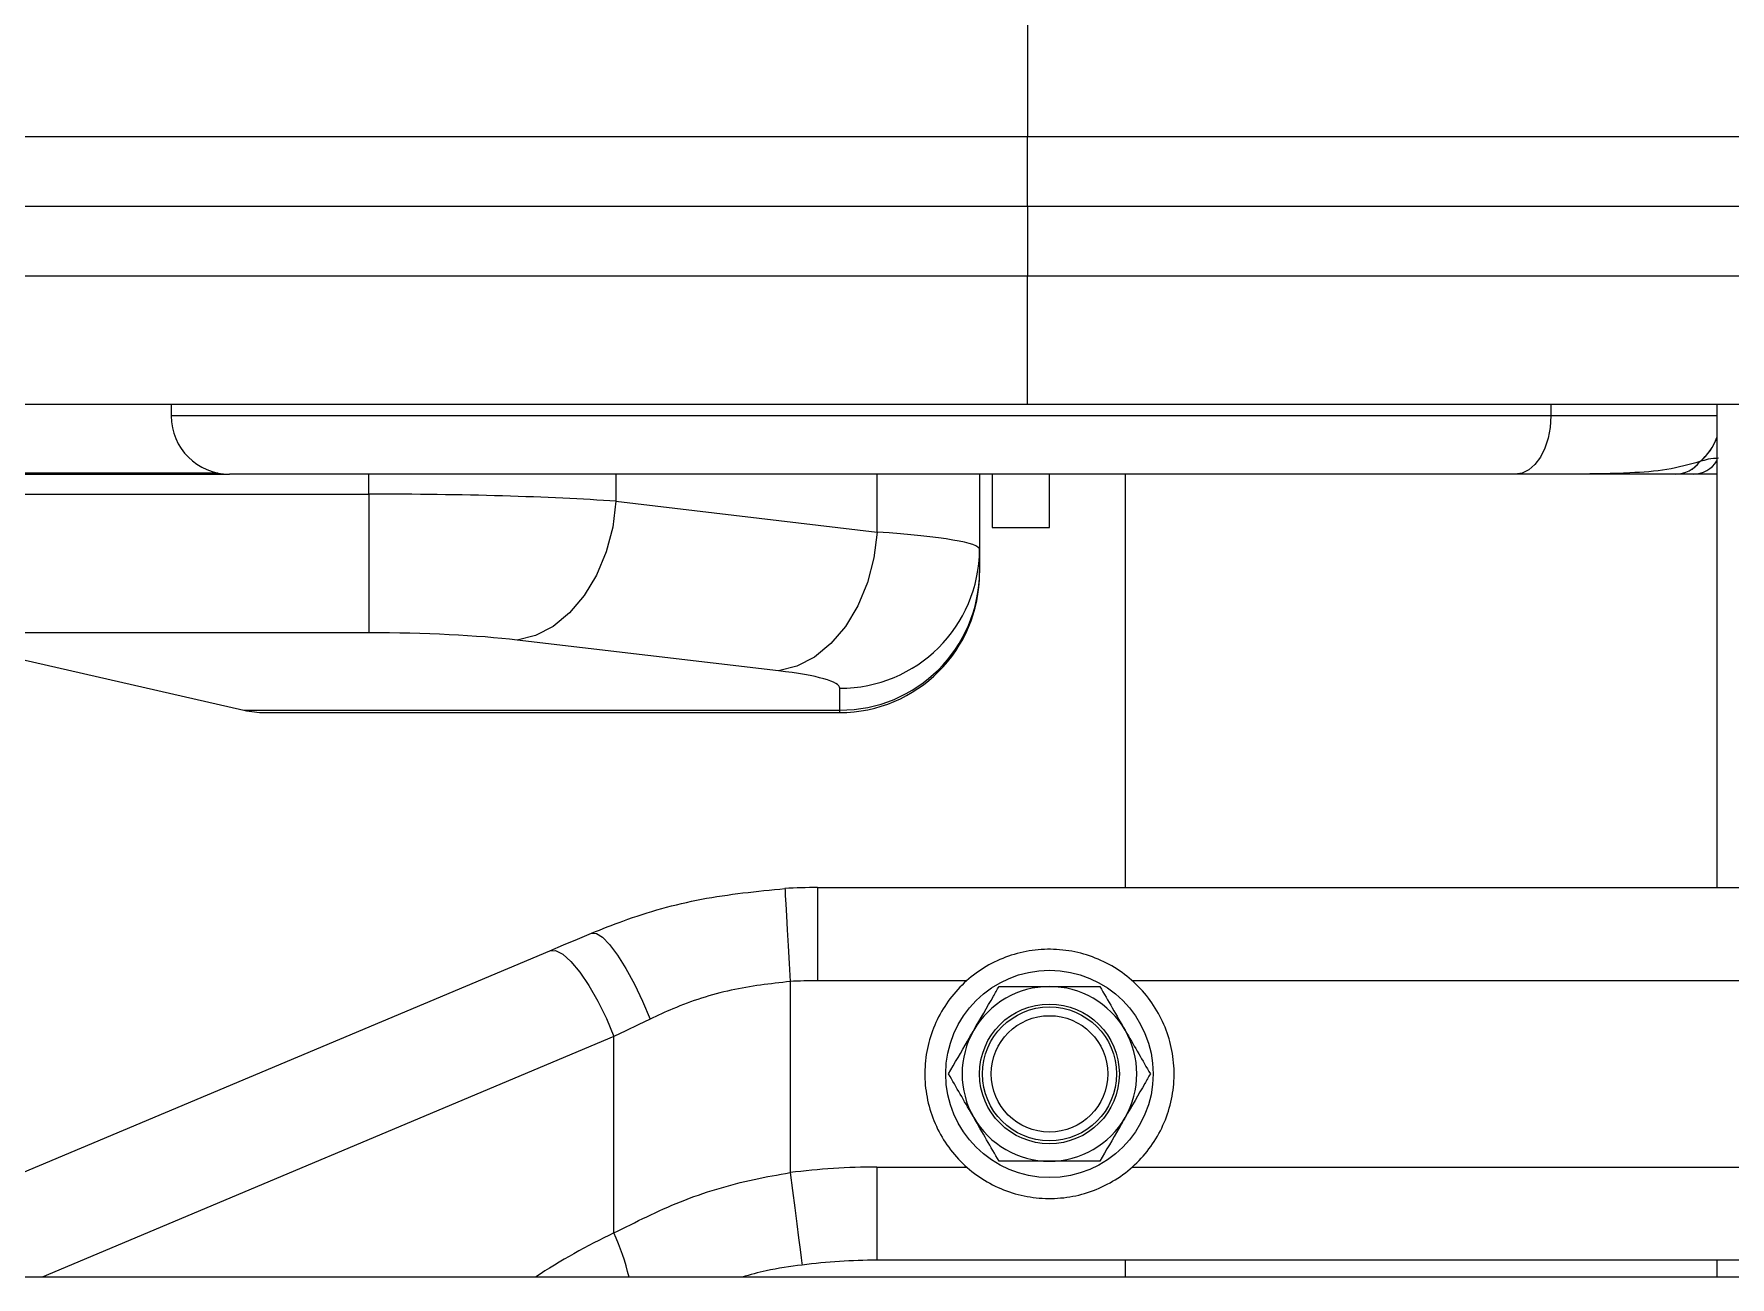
# Model space of a CAD drawing. Header units: inches. Extents: x -1851 to 6314, y -1304 to 4687.
# Drawn here: x -17.37 to -11.64, y 1646.8 to 1651 of the extents above; entities that cross this region are included whole.
import ezdxf

# ---------------------------------------------------------------- set-up
doc = ezdxf.new("R2010")
doc.units = ezdxf.units.IN
doc.header["$MEASUREMENT"] = 0

# ---------------------------------------------------------------- blocks, each defined once
blk = doc.blocks.new('2.4.20_8_Plan View')
at = {"color": 7, "linetype": 'Continuous', "lineweight": 25}
for p, q in [((-0.09194946289062145, -1.149999976158142), (-0.09194946289062145, 1.149999976158142)), ((9.323470592498765, -1.149999976158171), (9.323470592498765, 1.149999976158114)), ((-0.02300024032592418, 0.1837557703256607), (-0.02300024032592418, 0.1403800994157791)), ((9.392419815063462, 0.1837557703256607), (9.392419815063462, 0.1403800994157791)), ((-0.01700019836425781, 0.07188010960817337), (-0.01700019836425781, 0.1743337363004684)), ((-0.006000041961666369, 0.07188010960817337), (-0.006000041961666369, 0.1743337363004684)), ((0.005999565124511719, 0.1743337363004684), (0.005999565124511719, 0.07188010960817337)), ((9.398419857025132, 0.07188010960817337), (9.398419857025132, 0.1743337363004684)), ((9.40942001342772, 0.07188010960817337), (9.40942001342772, 0.1743337363004684)), ((9.421419620513902, 0.1743337363004684), (9.421419620513902, 0.07188010960817337)), ((-0.02470684051513317, 0.1710000038146973), (-0.02470684051513317, 0.1284264028072357)), ((9.390713214874253, 0.1710000038146973), (9.390713214874253, 0.1284264028072357)), ((-0.03662443161010387, 0.1681241095066071), (-0.04326057434081676, 0.1391497254371643)), ((-0.03662443161010387, 0.1284264028072357), (-0.03662443161010387, 0.1681241095066071)), ((0, 0.07188010960817337), (0, 0.1683944016695023)), ((9.378795623779283, 0.1681241095066071), (9.37215948104857, 0.1391497254371643)), ((9.378795623779283, 0.1284264028072357), (9.378795623779283, 0.1681241095066071)), ((9.41542005538939, 0.07188010960817337), (9.41542005538939, 0.1683944016695023)), ((-0.08508777618408203, 0.1632003933191299), (-0.0639271736144984, 0.1128998398780823)), ((9.330332279205308, 0.1632003933191299), (9.351492881774888, 0.1128998398780823)), ((-0.01700019836425781, 0.1453801095485687), (-0.01800012588500621, 0.1453801095485687)), ((9.398419857025132, 0.1453801095485687), (9.39741992950438, 0.1453801095485687)), ((-0.02300024032592418, 0.03002114966511726), (-0.02300024032592418, 0.1403800994157791)), ((9.392419815063462, 0.03002114966511726), (9.392419815063462, 0.1403800994157791)), ((-0.04326057434081676, 0.1391497254371643), (-0.04326057434081676, 0.08799999952316284)), ((9.37215948104857, 0.1391497254371643), (9.37215948104857, 0.08799999952316284)), ((-0.04346609115600586, 0.1373486220836639), (-0.04346609115600586, 0.08799999952316284)), ((9.371953964233384, 0.1373486220836639), (9.371953964233384, 0.08799999952316284)), ((-0.02470684051513317, 0.1284264028072357), (-0.03662443161010387, 0.1284264028072357)), ((9.390713214874253, 0.1284264028072357), (9.378795623779283, 0.1284264028072357)), ((-0.03988361358642578, 0.09327207505702972), (-0.03724479675292969, 0.115698479115963)), ((9.375536441802964, 0.09327207505702972), (9.37817525863646, 0.115698479115963)), ((-0.08815526962280273, 0.1073785349726677), (-0.07130098342895153, 0.1073785349726677)), ((-0.02532720565795898, 0.1072131991386414), (-0.02796602249144797, 0.0847867950797081)), ((9.327264785766587, 0.1073785349726677), (9.344119071960435, 0.1073785349726677)), ((9.390092849731431, 0.1072131991386414), (9.387454032897942, 0.0847867950797081)), ((-0.0665659904479945, 0.09225906431674957), (-0.08297967910766246, 0.09225906431674957)), ((9.348854064941392, 0.09225906431674957), (9.332440376281724, 0.09225906431674957)), ((-0.05850028991698508, 0.08991096913814545), (-0.06650018692016246, 0.08991096913814545)), ((-0.05850028991698508, 0.08991096913814545), (-0.05850028991698508, -0.08991097658872604)), ((9.356919765472405, 0.08991096913814545), (9.348919868469224, 0.08991096913814545)), ((9.356919765472405, 0.08991096913814545), (9.356919765472405, -0.08991097658872604)), ((-0.04346609115600586, 0.08799999952316284), (-0.04326057434081676, 0.08799999952316284)), ((-0.04326057434081676, 0.08799999952316284), (-0.0413813591003418, 0.08799999952316284)), ((9.371953964233384, 0.08799999952316284), (9.37215948104857, 0.08799999952316284)), ((9.37215948104857, 0.08799999952316284), (9.374038696289048, 0.08799999952316284)), ((-0.08250045776366832, 0.08481781929731369), (-0.09050035476684215, 0.08481781929731369)), ((-0.09050035476684215, -0.08481781929731369), (-0.09050035476684215, 0.08481781929731369)), ((9.332919597625718, 0.08481781929731369), (9.324919700622544, 0.08481781929731369)), ((9.324919700622544, -0.08481781929731369), (9.324919700622544, 0.08481781929731369)), ((-0.03134250640869141, 0.07599999755620956), (-0.03146600723266246, 0.07599999755620956)), ((-0.02946329116820934, 0.07599999755620956), (-0.03134250640869141, 0.07599999755620956)), ((-0.02300024032592418, 0.07599999755620956), (-0.02946329116820934, 0.07599999755620956)), ((9.384077548980699, 0.07599999755620956), (9.383954048156724, 0.07599999755620956)), ((9.385956764221177, 0.07599999755620956), (9.384077548980699, 0.07599999755620956)), ((9.392419815063462, 0.07599999755620956), (9.385956764221177, 0.07599999755620956)), ((-0.02757263183593039, 0.07492999732494354), (-0.02757263183593039, 0.07000239938497543)), ((-0.02300024032592418, 0.07492999732494354), (-0.02757263183593039, 0.07492999732494354)), ((9.38784742355346, 0.07492999732494354), (9.38784742355346, 0.07000239938497543)), ((9.392419815063462, 0.07492999732494354), (9.38784742355346, 0.07492999732494354)), ((-0.01700019836425781, 0.07188010960817337), (-0.006000041961666369, 0.07188010960817337)), ((-0.01700019836425781, -0.07188010960817337), (-0.01700019836425781, 0.07188010960817337)), ((-0.006000041961666369, -0.07188010960817337), (-0.006000041961666369, 0.07188010960817337)), ((0, 0.07188010960817337), (-0.006000041961666369, 0.07188010960817337)), ((0, 0.07188010960817337), (0.005999565124511719, 0.07188010960817337)), ((0, -0.07188010960817337), (0, 0.07188010960817337)), ((0.01699972152710316, 0.07188010960817337), (0.005999565124511719, 0.07188010960817337)), ((0.005999565124511719, 0.07188010960817337), (0.005999565124511719, -0.07188010960817337)), ((9.398419857025132, 0.07188010960817337), (9.40942001342772, 0.07188010960817337)), ((9.398419857025132, -0.07188010960817337), (9.398419857025132, 0.07188010960817337)), ((9.40942001342772, -0.07188010960817337), (9.40942001342772, 0.07188010960817337)), ((9.41542005538939, 0.07188010960817337), (9.40942001342772, 0.07188010960817337)), ((9.41542005538939, 0.07188010960817337), (9.421419620513902, 0.07188010960817337)), ((9.41542005538939, -0.07188010960817337), (9.41542005538939, 0.07188010960817337)), ((9.43241977691649, 0.07188010960817337), (9.421419620513902, 0.07188010960817337)), ((9.421419620513902, 0.07188010960817337), (9.421419620513902, -0.07188010960817337)), ((-0.02757263183593039, 0.07000239938497543), (-0.02300024032592418, 0.07000239938497543)), ((9.38784742355346, 0.07000239938497543), (9.392419815063462, 0.07000239938497543)), ((-0.09050035476684215, 0.06349999457597733), (-0.09194946289062145, 0.06349999457597733)), ((-0.02300024032592418, 0.06349999457597733), (-0.05850028991698508, 0.06349999457597733)), ((9.324919700622544, 0.06349999457597733), (9.323470592498765, 0.06349999457597733)), ((9.392419815063462, 0.06349999457597733), (9.356919765472405, 0.06349999457597733)), ((-0.02300024032592418, 0.01473612431436777), (-0.02300024032592418, 0.01628236658871174)), ((9.392419815063462, 0.01473612431436777), (9.392419815063462, 0.01628236658871174)), ((-0.02300024032592418, 0.01269999798387289), (-0.02300024032592418, 0.01473612431436777)), ((9.392419815063462, 0.01269999798387289), (9.392419815063462, 0.01473612431436777)), ((-0.02191734313964488, 0.01415961049497128), (-0.0219202041625941, 0.01416824012994766)), ((9.393502712249742, 0.01415961049497128), (9.393499851226792, 0.01416824012994766)), ((-0.09050035476684215, 0.01269999798387289), (-0.09194946289062145, 0.01269999798387289)), ((-0.01700019836425781, 0.01269999798387289), (-0.05850028991698508, 0.01269999798387289)), ((9.324919700622544, 0.01269999798387289), (9.323470592498765, 0.01269999798387289)), ((9.398419857025132, 0.01269999798387289), (9.356919765472405, 0.01269999798387289))]:
    blk.add_line(p, q, dxfattribs=at)
at = {"color": 8, "linetype": 'Continuous', "lineweight": 25}
for p, q in [((-0.02290296554565074, 0.1413606852293015), (-0.02290296554565074, 0.1834765821695328)), ((9.392517089843736, 0.1413606852293015), (9.392517089843736, 0.1834765821695328)), ((-0.07130098342895153, 0.1073785349726677), (-0.09194946289062145, 0.15646031498909)), ((9.344119071960435, 0.1073785349726677), (9.323470592498765, 0.15646031498909)), ((-0.01800012588500621, 0.02696575038135052), (-0.01800012588500621, 0.1453801095485687)), ((9.39741992950438, 0.02696575038135052), (9.39741992950438, 0.1453801095485687)), ((-0.02470684051513317, 0.1284264028072357), (-0.02300024032592418, 0.1284264028072357)), ((9.390713214874253, 0.1284264028072357), (9.392419815063462, 0.1284264028072357)), ((-0.02300024032592418, 0.1072131991386414), (-0.02532720565795898, 0.1072131991386414)), ((9.392419815063462, 0.1072131991386414), (9.390092849731431, 0.1072131991386414)), ((-0.06650018692016246, 0.07710562646389008), (-0.06650018692016246, 0.08991096913814545)), ((9.348919868469224, 0.07710562646389008), (9.348919868469224, 0.08991096913814545)), ((-0.08250045776366832, 0.08481781929731369), (-0.08250045776366832, 0.07710562646389008)), ((-0.02796602249144797, 0.0847867950797081), (-0.02300024032592418, 0.0847867950797081)), ((9.332919597625718, 0.08481781929731369), (9.332919597625718, 0.07710562646389008)), ((9.387454032897942, 0.0847867950797081), (9.392419815063462, 0.0847867950797081)), ((-0.08250045776366832, 0.06289436668157578), (-0.08250045776366832, -0.06289437413215637)), ((-0.06650018692016246, -0.06289437413215637), (-0.06650018692016246, 0.06289436668157578)), ((9.332919597625718, 0.06289436668157578), (9.332919597625718, -0.06289437413215637)), ((9.348919868469224, -0.06289437413215637), (9.348919868469224, 0.06289436668157578)), ((-0.01700019836425781, 0.02696575038135052), (-0.01800012588500621, 0.02696575038135052)), ((-0.01800012588500621, 0.01269999798387289), (-0.01800012588500621, 0.02696575038135052)), ((9.398419857025132, 0.02696575038135052), (9.39741992950438, 0.02696575038135052)), ((9.39741992950438, 0.01269999798387289), (9.39741992950438, 0.02696575038135052))]:
    blk.add_line(p, q, dxfattribs=at)
at = {"color": 7, "linetype": 'Continuous', "lineweight": 25, "flags": 128}
for points in [[(-0.02532720565795898, 0.1072131991386414), (-0.02753877639770508, 0.1074896827340126), (-0.02967405319213867, 0.1080493703484535), (-0.03165960311889648, 0.1088729426264763), (-0.03342628479003906, 0.1099319979548454), (-0.03491353988647106, 0.111189991235733), (-0.03607034683227539, 0.1126035302877426), (-0.03685665130614524, 0.1141238436102867), (-0.03724479675292969, 0.115698479115963)], [(9.390092849731431, 0.1072131991386414), (9.387881278991685, 0.1074896827340126), (9.385746002197251, 0.1080493703484535), (9.383760452270494, 0.1088729426264763), (9.381993770599351, 0.1099319979548454), (9.380506515502915, 0.111189991235733), (9.379349708557115, 0.1126035302877426), (9.378563404083245, 0.1141238436102867), (9.37817525863646, 0.115698479115963)], [(-0.0639271736144984, 0.1128998398780823), (-0.06390810012817383, 0.1123974695801735), (-0.0642175674438441, 0.1117797344923019), (-0.06484127044677379, 0.1110740527510643), (-0.06575155258178711, 0.1103117316961288), (-0.06690788269042613, 0.1095266044139862), (-0.06825923919677734, 0.108753502368927), (-0.06974554061889648, 0.1080267280340195), (-0.07130098342895153, 0.1073785349726677)], [(-0.0639271736144984, 0.1128998398780823), (-0.06342554092407227, 0.1117071360349655), (-0.06292057037352805, 0.1105068698525429), (-0.06241226196288707, 0.1092996075749397)], [(9.351492881774888, 0.1128998398780823), (9.351511955261216, 0.1123974695801735), (9.351202487945542, 0.1117797344923019), (9.350578784942613, 0.1110740527510643), (9.349668502807603, 0.1103117316961288), (9.34851217269896, 0.1095266044139862), (9.347160816192613, 0.108753502368927), (9.345674514770494, 0.1080267280340195), (9.344119071960435, 0.1073785349726677)], [(9.351492881774888, 0.1128998398780823), (9.351994514465318, 0.1117071360349655), (9.352499485015862, 0.1105068698525429), (9.3530077934265, 0.1092996075749397)], [(-0.06241226196288707, 0.1092996075749397), (-0.06242895126342773, 0.1088939234614372), (-0.06276273727416637, 0.1083719804883003), (-0.06339883804321289, 0.1077562868595123), (-0.06431102752685547, 0.1070733740925789), (-0.06545877456665039, 0.1063527017831802), (-0.06679344177245738, 0.1056253388524055), (-0.06825685501098633, 0.1049226373434067), (-0.0697865486144984, 0.1042748913168907)], [(9.3530077934265, 0.1092996075749397), (9.352991104125962, 0.1088939234614372), (9.35265731811522, 0.1083719804883003), (9.352021217346177, 0.1077562868595123), (9.351109027862535, 0.1070733740925789), (9.34996128082274, 0.1063527017831802), (9.34862661361693, 0.1056253388524055), (9.347163200378404, 0.1049226373434067), (9.345633506774888, 0.1042748913168907)], [(-0.0697865486144984, 0.1042748913168907), (-0.07029438018798473, 0.1053156405687332), (-0.07079935073852184, 0.1063503473997116), (-0.07130098342895153, 0.1073785349726677)], [(9.345633506774888, 0.1042748913168907), (9.345125675201402, 0.1053156405687332), (9.344620704650865, 0.1063503473997116), (9.344119071960435, 0.1073785349726677)], [(-0.02796602249144797, 0.0847867950797081), (-0.03017759323120117, 0.08506327867507935), (-0.03231287002563121, 0.08562295883893967), (-0.03429841995238903, 0.08644653856754303), (-0.0360651016235316, 0.08750559389591217), (-0.0375523567199707, 0.08876358717679977), (-0.03870916366576438, 0.09017712622880936), (-0.03949546813964488, 0.09169743955135345), (-0.03988361358642578, 0.09327207505702972)], [(9.387454032897942, 0.0847867950797081), (9.385242462158189, 0.08506327867507935), (9.383107185363755, 0.08562295883893967), (9.381121635436998, 0.08644653856754303), (9.379354953765855, 0.08750559389591217), (9.37786769866942, 0.08876358717679977), (9.376710891723626, 0.09017712622880936), (9.375924587249742, 0.09169743955135345), (9.375536441802964, 0.09327207505702972)], [(-0.08297967910766246, 0.09225906431674957), (-0.08452749252319336, 0.09205882251262665), (-0.08601570129394176, 0.09186628460884094), (-0.08738756179809215, 0.09168883413076401), (-0.08858966827392578, 0.09153330326080322), (-0.0895762443542445, 0.09140565991401672), (-0.09030961990356445, 0.09131081402301788), (-0.09076118469238281, 0.091252401471138), (-0.09091329574584606, 0.09123267978429794)], [(-0.05857849121093395, 0.09270631521940231), (-0.05873203277587891, 0.09269772469997406), (-0.05918645858764293, 0.09267227351665497), (-0.05992460250854137, 0.09263093769550323), (-0.06091785430907493, 0.0925753191113472), (-0.06212854385375977, 0.09250754117965698), (-0.06350946426391246, 0.0924302190542221), (-0.06500768661499023, 0.09234631806612015), (-0.0665659904479945, 0.09225906431674957)], [(9.332440376281724, 0.09225906431674957), (9.330892562866197, 0.09205882251262665), (9.329404354095445, 0.09186628460884094), (9.328032493591294, 0.09168883413076401), (9.326830387115464, 0.09153330326080322), (9.325843811035142, 0.09140565991401672), (9.325110435485826, 0.09131081402301788), (9.324658870697007, 0.091252401471138), (9.32450675964354, 0.09123267978429794)], [(9.356841564178453, 0.09270631521940231), (9.356688022613511, 0.09269772469997406), (9.356233596801744, 0.09267227351665497), (9.355495452880845, 0.09263093769550323), (9.354502201080315, 0.0925753191113472), (9.35329151153563, 0.09250754117965698), (9.351910591125474, 0.0924302190542221), (9.3504123687744, 0.09234631806612015), (9.348854064941392, 0.09225906431674957)], [(-0.01800012588500621, 0.02696575038135052), (-0.01897573471069336, 0.02702445909380913), (-0.01991367340087891, 0.02719832956790924), (-0.02077817916870117, 0.02748067863285542), (-0.02153587341307883, 0.02786065638065338), (-0.02215766906737926, 0.02832366153597832), (-0.02261972427367809, 0.02885189838707447), (-0.02290439605712535, 0.02942507155239582), (-0.02300024032592418, 0.03002114966511726)], [(9.39741992950438, 0.02696575038135052), (9.396444320678697, 0.02702445909380913), (9.395506381988511, 0.02719832956790924), (9.394641876220689, 0.02748067863285542), (9.393884181976311, 0.02786065638065338), (9.393262386322007, 0.02832366153597832), (9.392800331115708, 0.02885189838707447), (9.392515659332261, 0.02942507155239582), (9.392419815063462, 0.03002114966511726)]]:
    blk.add_lwpolyline(points, dxfattribs=at)
at = {"color": 7, "linetype": 'Continuous', "lineweight": 25}
for centre, radius in [((-0.0745002355089035, 0.06999999771119292), 0.008899999999996244), ((9.340919819880483, 0.06999999771119292), 0.008899999999996244), ((-0.0745002355089035, 0.06999999771119292), 0.005999999999999712), ((-0.0745002355089035, 0.06999999771119292), 0.00574999999999532), ((9.340919819880483, 0.06999999771119292), 0.005999999999999712), ((9.340919819880483, 0.06999999771119292), 0.00574999999999532), ((-0.0745002355089035, 0.06999999771119292), 0.004999999999995447), ((9.340919819880483, 0.06999999771119292), 0.004999999999995447)]:
    blk.add_circle(centre, radius, dxfattribs=at)
for centre, radius, start, end in [((-0.01800023550890018, 0.1403801062252796), 0.004999999999998858, 90, 180), ((9.39741981988049, 0.1403801062252796), 0.004999999999998858, 90, 180), ((-0.1405002355088989, 0.08481781617419415), 0.05799999999999916, 0, 7.37121221195603), ((-0.1085002355088989, 0.08991096994290615), 0.04200000000000405, 0, 3.204902050822587), ((-0.1085002355088989, 0.08991096994290615), 0.05000000000000222, 0, 3.204902050822587), ((9.274919819880495, 0.08481781617419415), 0.05799999999999916, 0, 7.37121221195603), ((9.306919819880491, 0.08991096994290615), 0.04200000000000405, 0, 3.204902050822587), ((9.306919819880491, 0.08991096994290615), 0.05000000000000222, 0, 3.204902050822587), ((-0.1405002355088989, 0.08481781617419415), 0.0499999999999954, 0, 7.37121221195603), ((9.274919819880495, 0.08481781617419415), 0.0499999999999954, 0, 7.37121221195603), ((-0.03146594377360756, 0.08799999771116518), 0.01200000000000272, 180, 270), ((-0.03129910494992316, 0.08796145032513891), 0.01196153150854877, 179.8153488813541, 269.7921063981693), ((-0.02942091611070552, 0.08796043093195749), 0.011960508441605, 179.8104497460614, 269.7970055334425), ((9.383954111615779, 0.08799999771116518), 0.01200000000000272, 180, 270), ((9.384120950439467, 0.08796145032513891), 0.01196153150854877, 179.8153488813541, 269.7921063981693), ((9.385999139278681, 0.08796043093195749), 0.011960508441605, 179.8104497460614, 269.7970055334425), ((-0.0745002355089035, 0.06999999771119292), 0.01069999999999795, 99.3749999999734, 110.6249999999945), ((-0.0745002355089035, 0.06999999771119292), 0.01070000000000238, 88.12499999997993, 99.3749999999734), ((-0.0745002355089035, 0.06999999771119292), 0.01070000000000238, 76.87499999996587, 88.12499999997993), ((-0.0745002355089035, 0.06999999771119292), 0.01070000000000015, 65.62499999997277, 76.87499999996587), ((9.340919819880483, 0.06999999771119292), 0.01069999999999795, 99.3749999999734, 110.6249999999945), ((9.340919819880483, 0.06999999771119292), 0.01070000000000238, 88.12499999997993, 99.3749999999734), ((9.340919819880483, 0.06999999771119292), 0.01070000000000238, 76.87499999996587, 88.12499999997993), ((9.340919819880483, 0.06999999771119292), 0.01070000000000015, 65.62499999997277, 76.87499999996587), ((-0.0745002355089035, 0.06999999771119292), 0.01069999999999918, 121.8749999999646, 133.124999999976), ((-0.0745002355089035, 0.06999999771119292), 0.01069999999999918, 110.6249999999945, 121.8749999999646), ((-0.0745002355089035, 0.06999999771119292), 0.01070000000000257, 54.37499999997231, 65.62499999997277), ((-0.0745002355089035, 0.06999999771119292), 0.01070000000000359, 43.12499999999574, 54.37499999997231), ((9.340919819880483, 0.06999999771119292), 0.01069999999999918, 121.8749999999646, 133.124999999976), ((9.340919819880483, 0.06999999771119292), 0.01069999999999918, 110.6249999999945, 121.8749999999646), ((9.340919819880483, 0.06999999771119292), 0.01070000000000257, 54.37499999997231, 65.62499999997277), ((9.340919819880483, 0.06999999771119292), 0.01070000000000359, 43.12499999999574, 54.37499999997231), ((-0.0745002355089035, 0.06999999771119292), 0.01069999999999644, 133.124999999976, 144.3749999999993), ((-0.0745002355089035, 0.06999999771119292), 0.007500000000004017, 59.99999999995538, 119.9999999999501), ((-0.0745002355089035, 0.06999999771119292), 0.01070000000000359, 31.87500000000037, 43.12499999999574), ((9.340919819880483, 0.06999999771119292), 0.01069999999999644, 133.124999999976, 144.3749999999993), ((9.340919819880483, 0.06999999771119292), 0.007500000000004017, 59.99999999995538, 119.9999999999501), ((9.340919819880483, 0.06999999771119292), 0.01070000000000359, 31.87500000000037, 43.12499999999574), ((-0.0745002355089035, 0.06999999771119292), 0.01069999999999582, 144.3749999999993, 155.6249999999822), ((-0.0745002355089035, 0.06999999771119292), 0.007499999999997196, 119.9999999999501, 180), ((-0.0745002355089035, 0.06999999771119292), 0.007500000000006813, 0, 59.99999999995538), ((9.340919819880483, 0.06999999771119292), 0.01069999999999582, 144.3749999999993, 155.6249999999822), ((9.340919819880483, 0.06999999771119292), 0.007499999999997196, 119.9999999999501, 180), ((9.340919819880483, 0.06999999771119292), 0.007500000000006813, 0, 59.99999999995538), ((-0.0745002355089035, 0.06999999771119292), 0.0107000000000027, 155.6249999999822, 166.8749999999881), ((-0.0745002355089035, 0.06999999771119292), 0.0107000000000039, 20.62499999999551, 31.87500000000037), ((9.340919819880483, 0.06999999771119292), 0.0107000000000027, 155.6249999999822, 166.8749999999881), ((9.340919819880483, 0.06999999771119292), 0.0107000000000039, 20.62499999999551, 31.87500000000037), ((-0.0745002355089035, 0.06999999771119292), 0.0107000000000039, 9.375000000011326, 20.62499999999551), ((9.340919819880483, 0.06999999771119292), 0.0107000000000039, 9.375000000011326, 20.62499999999551), ((-0.0745002355089035, 0.06999999771119292), 0.0107000000000027, 166.8749999999881, 178.124999999997), ((-0.0745002355089035, 0.06999999771119292), 0.01070000000000227, 358.124999999997, 9.375000000011326), ((9.340919819880483, 0.06999999771119292), 0.0107000000000027, 166.8749999999881, 178.124999999997), ((9.340919819880483, 0.06999999771119292), 0.01070000000000227, 358.124999999997, 9.375000000011326), ((-0.0745002355089035, 0.06999999771119292), 0.0106999999999985, 178.124999999997, 189.3749999999965), ((-0.0745002355089035, 0.06999999771119292), 0.007499999999997196, 180, 240.0000000000513), ((-0.0745002355089035, 0.06999999771119292), 0.007500000000006813, 300.000000000046, 0), ((9.340919819880483, 0.06999999771119292), 0.0106999999999985, 178.124999999997, 189.3749999999965), ((9.340919819880483, 0.06999999771119292), 0.007499999999997196, 180, 240.0000000000513), ((9.340919819880483, 0.06999999771119292), 0.007500000000006813, 300.000000000046, 0), ((-0.0745002355089035, 0.06999999771119292), 0.01070000000000227, 346.8750000000023, 358.124999999997), ((9.340919819880483, 0.06999999771119292), 0.01070000000000227, 346.8750000000023, 358.124999999997), ((-0.0745002355089035, 0.06999999771119292), 0.0106999999999985, 189.3749999999965, 200.6249999999947), ((-0.0745002355089035, 0.06999999771119292), 0.01070000000000192, 335.6249999999964, 346.8750000000023), ((9.340919819880483, 0.06999999771119292), 0.0106999999999985, 189.3749999999965, 200.6249999999947), ((9.340919819880483, 0.06999999771119292), 0.01070000000000192, 335.6249999999964, 346.8750000000023), ((-0.0745002355089035, 0.06999999771119292), 0.01069999999999699, 200.6249999999947, 211.8750000000175), ((-0.0745002355089035, 0.06999999771119292), 0.01070000000000335, 324.3750000000023, 335.6249999999964), ((9.340919819880483, 0.06999999771119292), 0.01069999999999699, 200.6249999999947, 211.8750000000175), ((9.340919819880483, 0.06999999771119292), 0.01070000000000335, 324.3750000000023, 335.6249999999964), ((-0.0745002355089035, 0.06999999771119292), 0.01069999999999699, 211.8750000000175, 223.1250000000014), ((9.340919819880483, 0.06999999771119292), 0.01069999999999699, 211.8750000000175, 223.1250000000014), ((-0.0745002355089035, 0.06999999771119292), 0.01069999999999629, 223.1250000000014, 234.3750000000366), ((-0.0745002355089035, 0.06999999771119292), 0.007500000000004017, 240.0000000000513, 300.000000000046), ((-0.0745002355089035, 0.06999999771119292), 0.01070000000000359, 313.1249999999927, 324.3750000000023), ((9.340919819880483, 0.06999999771119292), 0.01069999999999629, 223.1250000000014, 234.3750000000366), ((9.340919819880483, 0.06999999771119292), 0.007500000000004017, 240.0000000000513, 300.000000000046), ((9.340919819880483, 0.06999999771119292), 0.01070000000000359, 313.1249999999927, 324.3750000000023), ((-0.0745002355089035, 0.06999999771119292), 0.01069999999999741, 234.3750000000366, 245.6250000000473), ((-0.0745002355089035, 0.06999999771119292), 0.01070000000000359, 301.8750000000372, 313.1249999999927), ((9.340919819880483, 0.06999999771119292), 0.01069999999999741, 234.3750000000366, 245.6250000000473), ((9.340919819880483, 0.06999999771119292), 0.01070000000000359, 301.8750000000372, 313.1249999999927), ((-0.0745002355089035, 0.06999999771119292), 0.01069999999999741, 245.6250000000473, 256.8750000000397), ((-0.0745002355089035, 0.06999999771119292), 0.01070000000000242, 279.3750000000051, 290.6250000000247), ((-0.0745002355089035, 0.06999999771119292), 0.01070000000000349, 290.6250000000247, 301.8750000000372), ((9.340919819880483, 0.06999999771119292), 0.01069999999999741, 245.6250000000473, 256.8750000000397), ((9.340919819880483, 0.06999999771119292), 0.01070000000000242, 279.3750000000051, 290.6250000000247), ((9.340919819880483, 0.06999999771119292), 0.01070000000000349, 290.6250000000247, 301.8750000000372), ((-0.0745002355089035, 0.06999999771119292), 0.01069999999999875, 256.8750000000397, 268.1250000000178), ((-0.0745002355089035, 0.06999999771119292), 0.01070000000000242, 268.1250000000178, 279.3750000000051), ((9.340919819880483, 0.06999999771119292), 0.01069999999999875, 256.8750000000397, 268.1250000000178), ((9.340919819880483, 0.06999999771119292), 0.01070000000000242, 268.1250000000178, 279.3750000000051), ((-0.02032278131843768, 0.01631715459984662), 0.002677609594775632, 180.6076593649872, 233.3742642072773), ((-0.02032047538272863, 0.01631182359616901), 0.002679926839687092, 180.6297918909346, 233.4258617629108), ((9.395097274070949, 0.01631715459984662), 0.002677609594775632, 180.6076593649872, 233.3742642072773), ((9.395099580006658, 0.01631182359616901), 0.002679926839687092, 180.6297918909346, 233.4258617629108)]:
    blk.add_arc(centre, radius, start, end, dxfattribs=at)
at = {"color": 8, "linetype": 'Continuous', "lineweight": 25}
for centre, radius, start, end in [((-0.1405002355088989, 0.08239869981983361), 0.05800000000000247, 25.51115838968701, 33.16642378417865), ((9.274919819880495, 0.08239869981983361), 0.05800000000000247, 25.51115838968701, 33.16642378417865), ((-0.09698074961285386, 0.1270992667226665), 0.02160547055285192, 283.4661564564287, 294.1096112959481), ((9.318439305776536, 0.1270992667226665), 0.02160547055285192, 283.4661564564287, 294.1096112959478), ((-0.02049757657759699, 0.01479797617463419), 0.002503427947797592, 181.4157432395716, 236.9339514683015), ((9.394922478811793, 0.01479797617463419), 0.002503427947797592, 181.4157432395716, 236.9339514683015), ((-0.01809990612238366, 0.01736998523216471), 0.0049845610454302, 219.9659620236368, 249.5357255188329), ((-0.01809543339094688, 0.01737061884409741), 0.004991750068408176, 220.0355691352215, 249.3363361760082), ((9.397320149267003, 0.01736998523216471), 0.0049845610454302, 219.9659620236368, 249.5357255188329), ((9.397324621998443, 0.01737061884409741), 0.004991750068408176, 220.0355691352215, 249.3363361760082)]:
    blk.add_arc(centre, radius, start, end, dxfattribs=at)
at = {"color": 7, "linetype": 'Continuous', "lineweight": 25}
for centre, major_axis, ratio, start_param, end_param in [((-0.01346594377361043, 0.1373486215643993), (0.03000000000000679, 0), 0.5137614678897049, 3.024467733893438, 3.141592653589793), ((9.40195411161578, 0.1373486215643993), (0.03000000000000679, 0), 0.5137614678897049, 3.024467733893438, 3.141592653589793), ((-0.03874253219542467, 0.1284264045823704), (0, 0.01800000000000066), 0.1176634578613737, 3.926990816988523, 4.712388980384691), ((-0.02682474762417186, 0.1284264045823704), (0, 0.02999999999999997), 0.07059807471682689, 3.92699081698632, 4.712388980384691), ((9.376677523193962, 0.1284264045823704), (0, 0.01800000000000066), 0.1176634578613737, 3.926990816988523, 4.712388980384691), ((9.388595307765215, 0.1284264045823704), (0, 0.02999999999999997), 0.07059807471682689, 3.92699081698632, 4.712388980384691), ((-0.04138130077529567, 0.1059999977111943), (0, 0.01800000000000066), 0.1176634578613737, 3.141592653589792, 3.926990816986247), ((9.37403875461409, 0.1059999977111943), (0, 0.01800000000000066), 0.1176634578613737, 3.141592653589792, 3.926990816986247), ((-0.02946351620404997, 0.1059999977111943), (0, 0.02999999999999997), 0.07059807471682689, 3.141592653589791, 3.926990816988517), ((9.385956539185344, 0.1059999977111943), (0, 0.02999999999999997), 0.07059807471682689, 3.141592653589791, 3.926990816988517)]:
    blk.add_ellipse(centre, major_axis=major_axis, ratio=ratio, start_param=start_param, end_param=end_param, dxfattribs=at)
for points, knots in [([(-0.06241226196288707, 0.1092996075749397), (-0.06205627315037177, 0.1084074347140529), (-0.06084435169476521, 0.1053701386131252), (-0.05928451153858916, 0.0998535286215656), (-0.05881589506788742, 0.09510961150090225), (-0.05857849121093395, 0.09270631521940231)], [0, 0, 0, 0, 0.1702665490060312, 0.5796521594505947, 1, 1, 1, 1]), ([(9.3530077934265, 0.1092996075749397), (9.353363782239015, 0.1084074347140529), (9.354575703694621, 0.1053701386131252), (9.356135543850797, 0.0998535286215656), (9.356604160321503, 0.09510961150090225), (9.356841564178453, 0.09270631521940231)], [0, 0, 0, 0, 0.1702665490060312, 0.5796521594505947, 1, 1, 1, 1]), ([(-0.08815526962280273, 0.1073785349726677), (-0.08721261862684315, 0.1055077900778087), (-0.08529887036016603, 0.1017098470264841), (-0.08371621399136586, 0.09650676146677029), (-0.0831581992932584, 0.0932886145802172), (-0.08297967910766246, 0.09225906431674957)], [0, 0, 0, 0, 0.3976477867552479, 0.8072953467586018, 1, 1, 1, 1]), ([(9.327264785766587, 0.1073785349726677), (9.328207436762547, 0.1055077900778087), (9.330121185029228, 0.1017098470264841), (9.331703841398024, 0.09650676146677029), (9.332261856096132, 0.0932886145802172), (9.332440376281724, 0.09225906431674957)], [0, 0, 0, 0, 0.3976477867552479, 0.8072953467586018, 1, 1, 1, 1]), ([(-0.0665659904479945, 0.09225906431674957), (-0.06675946686522138, 0.09395915450772918), (-0.06715353604088392, 0.09742186665482677), (-0.06846165071848276, 0.1014139311067481), (-0.06948784240802652, 0.1036298706146965), (-0.0697865486144984, 0.1042748913168907)], [0, 0, 0, 0, 0.4060938689969794, 0.8271244552105712, 1, 1, 1, 1]), ([(9.348854064941392, 0.09225906431674957), (9.348660588524169, 0.09395915450772918), (9.348266519348506, 0.09742186665482677), (9.346958404670907, 0.1014139311067481), (9.345932212981367, 0.1036298706146965), (9.345633506774888, 0.1042748913168907)], [0, 0, 0, 0, 0.4060938689969794, 0.8271244552105712, 1, 1, 1, 1]), ([(-0.09091329574584606, 0.09123267978429794), (-0.09105122464532656, 0.09226798763594957), (-0.09128474358089633, 0.09402080367669896), (-0.09175639448994843, 0.09569944960733778), (-0.09194946289062145, 0.09638659656047821)], [0, 0, 0, 0, 0.5906540261889641, 1, 1, 1, 1]), ([(9.32450675964354, 0.09123267978429794), (9.324368830744064, 0.09226798763594957), (9.32413531180849, 0.09402080367669896), (9.323663660899442, 0.09569944960733778), (9.323470592498765, 0.09638659656047821)], [0, 0, 0, 0, 0.5906540261889641, 1, 1, 1, 1]), ([(-0.07825040817260742, 0.07649518549442291), (-0.07816135560554471, 0.07654652483600444), (-0.07689446792645072, 0.07727689321779962), (-0.07565366647298433, 0.07799376684545223), (-0.07450008392333629, 0.07866024971008301)], [0, 0, 0, 0, 0.07029239334031966, 1, 1, 1, 1]), ([(-0.07450008392333629, 0.07866024971008301), (-0.07356516967627869, 0.07812043174143923), (-0.07232871683897457, 0.07740650588030462), (-0.07105971335500527, 0.07667385896391465), (-0.07075023651122692, 0.07649518549442291)], [0, 0, 0, 0, 0.756126088157656, 1, 1, 1, 1]), ([(9.337169647216783, 0.07649518549442291), (9.337258699783845, 0.07654652483600444), (9.33852558746294, 0.07727689321779962), (9.339766388916402, 0.07799376684545223), (9.34091997146605, 0.07866024971008301)], [0, 0, 0, 0, 0.07029239334031966, 1, 1, 1, 1]), ([(9.34091997146605, 0.07866024971008301), (9.341854885713111, 0.07812043174143923), (9.343091338550416, 0.07740650588030462), (9.344360342034385, 0.07667385896391465), (9.34466981887816, 0.07649518549442291)], [0, 0, 0, 0, 0.756126088157656, 1, 1, 1, 1]), ([(-0.08200025558471324, 0.07433012127876282), (-0.08139123016902516, 0.07468173151849555), (-0.08016207106883755, 0.07539136516388112), (-0.07889145677517106, 0.07612503525413672), (-0.07825040817260742, 0.07649518549442291)], [0, 0, 0, 0, 0.4954813543670999, 1, 1, 1, 1]), ([(-0.07075023651122692, 0.07649518549442291), (-0.06976785334725832, 0.07592796843658789), (-0.06849816687862287, 0.07519486566206979), (-0.06727676631950885, 0.07448968810655288), (-0.0670003890991211, 0.07433012127876282)], [0, 0, 0, 0, 0.7737210628181763, 1, 1, 1, 1]), ([(9.333419799804673, 0.07433012127876282), (9.334028825220365, 0.07468173151849555), (9.335257984320549, 0.07539136516388112), (9.336528598614223, 0.07612503525413672), (9.337169647216783, 0.07649518549442291)], [0, 0, 0, 0, 0.4954813543670999, 1, 1, 1, 1]), ([(9.34466981887816, 0.07649518549442291), (9.345652202042132, 0.07592796843658789), (9.346921888510764, 0.07519486566206979), (9.348143289069881, 0.07448968810655288), (9.348419666290269, 0.07433012127876282)], [0, 0, 0, 0, 0.7737210628181763, 1, 1, 1, 1]), ([(-0.08200025558471324, 0.07000000029802322), (-0.08200025558472035, 0.07010268026428434), (-0.08200025558470614, 0.07156492472111609), (-0.08200025558471324, 0.07299783297742124), (-0.08200025558471324, 0.07433012127876282)], [0, 0, 0, 0, 0.07022079364668118, 1, 1, 1, 1]), ([(-0.0670003890991211, 0.07433012127876282), (-0.0670003890991211, 0.07362689319941751), (-0.0670003890991211, 0.0722075536237412), (-0.0670003890991211, 0.07074029087925737), (-0.0670003890991211, 0.07000000029802322)], [0, 0, 0, 0, 0.4954614747552007, 1, 1, 1, 1]), ([(9.333419799804673, 0.07000000029802322), (9.333419799804673, 0.07010268026428434), (9.333419799804688, 0.07156492472111609), (9.333419799804673, 0.07299783297742124), (9.333419799804673, 0.07433012127876282)], [0, 0, 0, 0, 0.07022079364668118, 1, 1, 1, 1]), ([(9.348419666290269, 0.07433012127876282), (9.348419666290269, 0.07362689319941751), (9.348419666290269, 0.0722075536237412), (9.348419666290269, 0.07074029087925737), (9.348419666290269, 0.07000000029802322)], [0, 0, 0, 0, 0.4954614747552007, 1, 1, 1, 1]), ([(-0.08200025558471324, 0.06566987186670303), (-0.08200025558471324, 0.06637309994852103), (-0.08200025558471324, 0.06779244192824763), (-0.08200025558472035, 0.06925970720857322), (-0.08200025558471324, 0.07000000029802322)], [0, 0, 0, 0, 0.495460637294494, 1, 1, 1, 1]), ([(-0.0670003890991211, 0.07000000029802322), (-0.0670003890991211, 0.0698973203320179), (-0.06700038909911399, 0.0684350734277075), (-0.0670003890991211, 0.0670021626660855), (-0.0670003890991211, 0.06566987186670303)], [0, 0, 0, 0, 0.07022067593795363, 1, 1, 1, 1]), ([(9.333419799804673, 0.06566987186670303), (9.333419799804673, 0.06637309994852103), (9.333419799804673, 0.06779244192824763), (9.333419799804673, 0.06925970720857322), (9.333419799804673, 0.07000000029802322)], [0, 0, 0, 0, 0.495460637294494, 1, 1, 1, 1]), ([(9.348419666290269, 0.07000000029802322), (9.348419666290269, 0.0698973203320179), (9.348419666290276, 0.0684350734277075), (9.348419666290269, 0.0670021626660855), (9.348419666290269, 0.06566987186670303)], [0, 0, 0, 0, 0.07022067593795363, 1, 1, 1, 1]), ([(-0.07825040817260742, 0.06350480765104294), (-0.07855988501638933, 0.06368348112053468), (-0.07982888850035152, 0.06441612803692465), (-0.08106534133765564, 0.06513005389805926), (-0.08200025558471324, 0.06566987186670303)], [0, 0, 0, 0, 0.243873911842344, 1, 1, 1, 1]), ([(-0.0670003890991211, 0.06566987186670303), (-0.06760941503917905, 0.06531826502722993), (-0.0688385772711797, 0.06460863704725739), (-0.07010918842881608, 0.06387496133896775), (-0.07075023651122692, 0.06350480765104294)], [0, 0, 0, 0, 0.4954805185201265, 1, 1, 1, 1]), ([(9.337169647216783, 0.06350480765104294), (9.336860170373, 0.06368348112053468), (9.335591166889039, 0.06441612803692465), (9.334354714051734, 0.06513005389805926), (9.333419799804673, 0.06566987186670303)], [0, 0, 0, 0, 0.243873911842344, 1, 1, 1, 1]), ([(9.348419666290269, 0.06566987186670303), (9.347810640350211, 0.06531826502722993), (9.34658147811821, 0.06460863704725739), (9.345310866960574, 0.06387496133896775), (9.34466981887816, 0.06350480765104294)], [0, 0, 0, 0, 0.4954805185201265, 1, 1, 1, 1]), ([(-0.07450008392333629, 0.06133974343538284), (-0.07477645992405968, 0.061499311171616), (-0.07599797138590958, 0.06220455988443518), (-0.07726784942781961, 0.06293761312596757), (-0.07825040817260742, 0.06350480765104294)], [0, 0, 0, 0, 0.2262573945139442, 1, 1, 1, 1]), ([(-0.07075023651122692, 0.06350480765104294), (-0.07083912862817243, 0.06345346595352908), (-0.07210531097469897, 0.06272215306236717), (-0.07334625767536807, 0.06200580261813116), (-0.07450008392333629, 0.06133974343538284)], [0, 0, 0, 0, 0.0702048304376848, 1, 1, 1, 1]), ([(9.34091997146605, 0.06133974343538284), (9.34064359546533, 0.061499311171616), (9.33942208400348, 0.06220455988443518), (9.33815220596157, 0.06293761312596757), (9.337169647216783, 0.06350480765104294)], [0, 0, 0, 0, 0.2262573945139442, 1, 1, 1, 1]), ([(9.34466981887816, 0.06350480765104294), (9.344580926761218, 0.06345346595352908), (9.343314744414691, 0.06272215306236717), (9.342073797714022, 0.06200580261813116), (9.34091997146605, 0.06133974343538284)], [0, 0, 0, 0, 0.0702048304376848, 1, 1, 1, 1]), ([(-0.0219202041625941, 0.01416824012994766), (-0.02217573279770235, 0.01508732295044979), (-0.02269015327545887, 0.01693758534241852), (-0.02293369072674523, 0.02048511146509213), (-0.0230080265725654, 0.02476255813266448), (-0.02300284450942058, 0.02826236422188799), (-0.02300024032592418, 0.03002114966511726)], [0, 0, 0, 0, 0.2119865739987124, 0.4267632652083191, 0.7119267756683622, 1, 1, 1, 1]), ([(-0.02300024032592418, 0.01628875732421875), (-0.02300024032592418, 0.01664448514694072), (-0.02300024032592418, 0.01770695507019582), (-0.02300024032593129, 0.0195311443627304), (-0.02300024032592418, 0.02164386742211377), (-0.02300024032593129, 0.02329280756782737), (-0.02300024032593129, 0.02455219509204198), (-0.02300024032593129, 0.02557241515788178), (-0.02300024032592418, 0.02639422053891849), (-0.02300024032592418, 0.02712214021025261), (-0.02300024032593129, 0.02770275813952594), (-0.02300024032592418, 0.02816414121468824), (-0.02300024032593129, 0.02854431832605542), (-0.02300024032592418, 0.02895307484629939), (-0.02300024032593129, 0.02928269170982389), (-0.02300024032592418, 0.02957607084852043), (-0.02300024032593129, 0.0297727440195672), (-0.02300024032592418, 0.02992165916666067), (-0.02300024032592418, 0.03002114966511726)], [0, 0, 0, 0, 0.1149251577099247, 0.3432526659312513, 0.4917156051741997, 0.6032327118532559, 0.68951153052929, 0.7397803402051286, 0.7962021324550386, 0.8403873490243781, 0.8698812592847006, 0.8981042146460352, 0.9202096432870333, 0.9348893057081883, 0.9673877284798613, 0.9755108415703092, 0.9836387457802866, 1, 1, 1, 1]), ([(9.393499851226792, 0.01416824012994766), (9.393244322591684, 0.01508732295044979), (9.392729902113928, 0.01693758534241852), (9.392486364662645, 0.02048511146509213), (9.392412028816821, 0.02476255813266448), (9.39241721087997, 0.02826236422188799), (9.392419815063462, 0.03002114966511726)], [0, 0, 0, 0, 0.2119865739987124, 0.4267632652083191, 0.7119267756683622, 1, 1, 1, 1]), ([(9.392419815063462, 0.01628875732421875), (9.392419815063462, 0.01664448514694072), (9.392419815063462, 0.01770695507019582), (9.392419815063462, 0.0195311443627304), (9.392419815063462, 0.02164386742211377), (9.392419815063462, 0.02329280756782737), (9.392419815063462, 0.02455219509204198), (9.392419815063462, 0.02557241515788178), (9.392419815063462, 0.02639422053891849), (9.392419815063462, 0.02712214021025261), (9.392419815063462, 0.02770275813952594), (9.392419815063462, 0.02816414121468824), (9.392419815063462, 0.02854431832605542), (9.392419815063462, 0.02895307484629939), (9.392419815063462, 0.02928269170982389), (9.392419815063462, 0.02957607084852043), (9.392419815063462, 0.0297727440195672), (9.392419815063462, 0.02992165916666067), (9.392419815063462, 0.03002114966511726)], [0, 0, 0, 0, 0.1149251577099247, 0.3432526659312513, 0.4917156051741997, 0.6032327118532559, 0.68951153052929, 0.7397803402051286, 0.7962021324550386, 0.8403873490243781, 0.8698812592847006, 0.8981042146460352, 0.9202096432870333, 0.9348893057081883, 0.9673877284798613, 0.9755108415703092, 0.9836387457802866, 1, 1, 1, 1]), ([(-0.02163457870483398, 0.01255736593157053), (-0.02164788931332851, 0.0128557552675943), (-0.02167124922337393, 0.01337942389238833), (-0.02184331948403795, 0.01392493478556389), (-0.02191734313964488, 0.01415961049497128)], [0, 0, 0, 0, 0.5698056402847581, 1, 1, 1, 1]), ([(9.393785476684556, 0.01255736593157053), (9.393772166076062, 0.0128557552675943), (9.393748806166016, 0.01337942389238833), (9.393576735905356, 0.01392493478556389), (9.393502712249742, 0.01415961049497128)], [0, 0, 0, 0, 0.5698056402847581, 1, 1, 1, 1])]:
    blk.add_open_spline(points, degree=3, knots=knots, dxfattribs=at)

msp = doc.modelspace()

# ---------------------------------------------------------------- block references
at = {"xscale": 39.37008, "yscale": 39.37008, "zscale": 39.37008, "rotation": 90}
for p in [(-11.18635221162185, 1650.416650579612), (-11.18635221162185, 1279.730809765317)]:
    msp.add_blockref('2.4.20_8_Plan View', p, dxfattribs=at)

doc.saveas('drawing.dxf')
